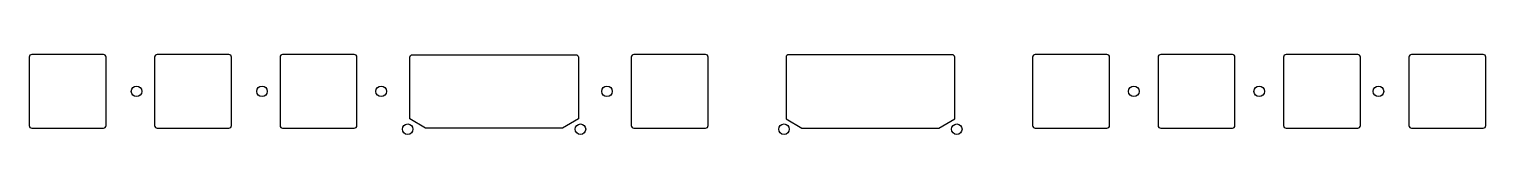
# Model space of a CAD drawing. Header units: millimetres. Extents: x -5 to 272, y -84 to -69.
import ezdxf

# ---------------------------------------------------------------- set-up
doc = ezdxf.new("R2010")
doc.units = ezdxf.units.MM
doc.header["$MEASUREMENT"] = 0

msp = doc.modelspace()

# ---------------------------------------------------------------- linework, layer by layer
for points in [[(9.68125, -69.7, 0.414213562), (9.18125, -69.2), (-4.41875, -69.2, 0.414212391), (-4.91875, -69.7), (-4.91875, -82.7, 0.414212391), (-4.41875, -83.2), (9.18125, -83.2, 0.414213562), (9.68125, -82.7)], [(32.99375, -69.2), (19.39375, -69.2, 0.414212391), (18.89375, -69.7), (18.89375, -82.7, 0.414212391), (19.39375, -83.2), (32.99375, -83.2, 0.414213562), (33.49375, -82.7), (33.49375, -69.7, 0.414213562)], [(43.20625, -83.2), (56.80625, -83.2, 0.414213562), (57.30625, -82.7), (57.30625, -69.7, 0.414213562), (56.80625, -69.2), (43.20625, -69.2, 0.414212391), (42.70625, -69.7), (42.70625, -82.7, 0.414212391)], [(99.34375, -69.725), (99.34375, -81.443), (96.34375, -83.175), (70.34375, -83.175), (67.34375, -81.443), (67.34375, -69.725, -0.414212391), (67.84375, -69.225), (98.84375, -69.225, -0.414213562)], [(123.98125, -69.7, 0.414213562), (123.48125, -69.2), (109.88125, -69.2, 0.414212391), (109.38125, -69.7), (109.38125, -82.7, 0.414212391), (109.88125, -83.2), (123.48125, -83.2, 0.414213562), (123.98125, -82.7)], [(170.78125, -69.725, 0.414213562), (170.28125, -69.225), (139.28125, -69.225, 0.414212391), (138.78125, -69.725), (138.78125, -81.443), (141.78125, -83.175), (167.78125, -83.175), (170.78125, -81.443)], [(199.68125, -69.2), (186.08125, -69.2, 0.414212391), (185.58125, -69.7), (185.58125, -82.7, 0.414212391), (186.08125, -83.2), (199.68125, -83.2, 0.414213562), (200.18125, -82.7), (200.18125, -69.7, 0.414213562)], [(209.39375, -69.7), (209.39375, -82.7, 0.414212391), (209.89375, -83.2), (223.49375, -83.2, 0.414213562), (223.99375, -82.7), (223.99375, -69.7, 0.414213562), (223.49375, -69.2), (209.89375, -69.2, 0.414212391)], [(247.80625, -69.7, 0.414213562), (247.30625, -69.2), (233.70625, -69.2, 0.414212391), (233.20625, -69.7), (233.20625, -82.7, 0.414212391), (233.70625, -83.2), (247.30625, -83.2, 0.414213562), (247.80625, -82.7)], [(257.51875, -69.2, 0.414212391), (257.01875, -69.7), (257.01875, -82.7, 0.414212391), (257.51875, -83.2), (271.11875, -83.2, 0.414213562), (271.61875, -82.7), (271.61875, -69.7, 0.414213562), (271.11875, -69.2)]]:
    msp.add_lwpolyline(points, format="xyb", close=True)
for centre in [(15.47813, -76.2), (39.29062, -76.2), (61.9125, -76.2), (104.775, -76.2), (204.7875, -76.2), (228.6, -76.2), (251.22188, -76.2), (66.94375, -83.4), (99.74375, -83.4), (138.38125, -83.4), (171.18125, -83.4)]:
    msp.add_circle(centre, 1)

doc.saveas('drawing.dxf')
